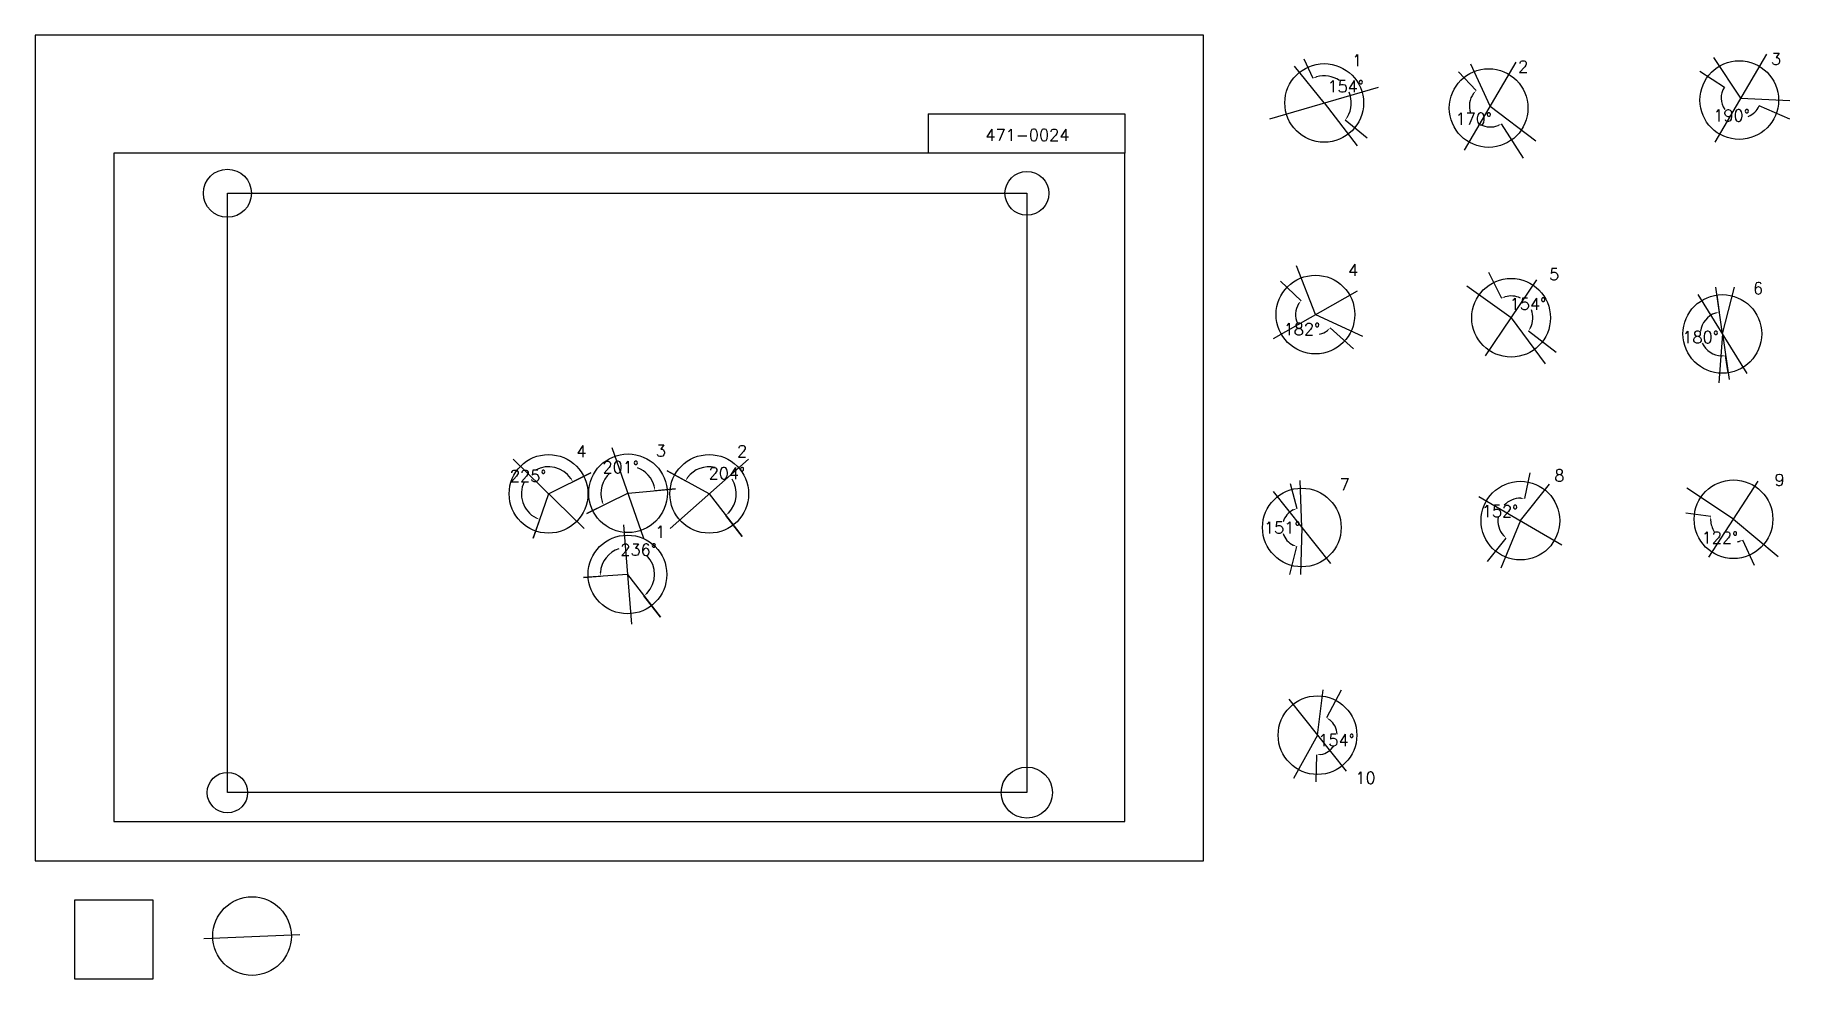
# Model space of a CAD drawing. Extents: x 0 to 2230150, y -150000 to 1050000.
import ezdxf

# ---------------------------------------------------------------- set-up
doc = ezdxf.new("R2010")
doc.units = 0
doc.header["$MEASUREMENT"] = 0
doc.layers.get('0').update_dxf_attribs({"linetype": 'CONTINUOUS'})
doc.layers.get('Defpoints').update_dxf_attribs({"linetype": 'CONTINUOUS'})
for name, color, linetype in [('_0-0_', 7, 'CONTINUOUS'), ('_0-1_V-nasSTD', 7, 'CONTINUOUS'), ('_0-2_番号', 7, 'CONTINUOUS'), ('ADD_LINE', 7, 'CONTINUOUS'), ('文字', 7, 'CONTINUOUS'), ('画像', 7, 'CONTINUOUS')]:
    doc.layers.add(name, color=color, linetype=linetype)
doc.layers.add('位置合わせ用', color=7, linetype='CONTINUOUS', plot=False)
doc.styles.get("Standard").update_dxf_attribs({"font": 'txt', "height": 15000, "bigfont": 'bigfont.shx'})
doc.dimstyles.get("Standard").update_dxf_attribs({"dimtxt": 0.18, "dimasz": 0.18, "dimexe": 0.18, "dimexo": 0.0625, "dimgap": 0.09, "dimtad": 0, "dimtih": 1, "dimtoh": 1, "dimdec": 4, "dimzin": 0, "dimdsep": 46, "dimtxsty": 'Standard', "dimcen": 0.09, "dimadec": 0, "dimazin": 0, "dimtfac": 1, "dimtdec": 4, "dimtofl": 0, "dimtmove": 0, "dimatfit": 3, "dimfxl": 1, "dimtolj": 1, "dimtzin": 0, "dimarcsym": 0})
picture_1 = doc.add_image_def('image1.jpg', size_in_pixel=(800, 600))

# ---------------------------------------------------------------- blocks, each defined once
blk = doc.blocks.new('-000-CCURVE_ORG002')
at = {"layer": '_0-0_', "color": 5, "linetype": 'Continuous'}
for p, q in [((30, -10), (10, -10)), ((10, -10), (10, -30)), ((30, -30), (30, -10)), ((10, -30), (30, -30))]:
    blk.add_line(p, q, dxfattribs=at)
blk = doc.blocks.new('-008-$$ATRU$$11$$背景色$$色$$0_0_0')
at = {"layer": '_0-2_番号'}
blk.add_blockref('-000-CCURVE_ORG002', (0, 0), dxfattribs=at)
blk = doc.blocks.new('*D27')
at = {"layer": 'ADD_LINE', "color": 0, "linetype": 'Continuous', "lineweight": -2}
for p, q in [((1612482, 1019756), (1623866, 995044)), ((1692790, 918934), (1664951, 941812))]:
    blk.add_line(p, q, dxfattribs=at)
for start, end in [(55.935441, 106.423298), (328.898292, 23.176446)]:
    blk.add_arc((1638300, 963714), 34496, start, end, dxfattribs=at)
at = {"layer": 'ADD_LINE', "color": 0}
for points in [[(1628254, 997582), (1628840, 996022), (1623866, 995045)], [(1667157, 946376), (1668518, 945414), (1664951, 941812)]]:
    blk.add_solid(points, dxfattribs=at)
at = {"layer": 'Defpoints', "color": 0}
for p in [(1612482, 1019756), (1638300, 963714), (1672046, 970868), (1692790, 918934)]:
    blk.add_point(p, dxfattribs=at)
at = {"layer": 'ADD_LINE', "color": 0, "linetype": 'Continuous', "insert": (1665608, 984790), "char_height": 15000, "attachment_point": 5}
blk.add_mtext('\\A1;154%%d', dxfattribs=at)
blk = doc.blocks.new('*D28')
at = {"color": 0, "linetype": 'Continuous', "lineweight": -2}
for p, q in [((1809179, 1003391), (1831324, 979396)), ((1891517, 893504), (1863720, 937271))]:
    blk.add_line(p, q, dxfattribs=at)
for start, end in [(143.458517, 199.177328), (242.968088, 291.666013)]:
    blk.add_arc((1849418, 959791), 26678, start, end, dxfattribs=at)
at = {"color": 0}
for points in [[(1828604, 975119), (1827364, 976233), (1831324, 979396)], [(1859646, 934256), (1858888, 935740), (1863721, 937271)]]:
    blk.add_solid(points, dxfattribs=at)
at = {"layer": 'Defpoints', "color": 0}
for p in [(1809179, 1003391), (1849418, 959791), (1823088, 955491), (1891518, 893504)]:
    blk.add_point(p, dxfattribs=at)
at = {"color": 0, "linetype": 'Continuous', "insert": (1828270, 943528), "char_height": 15000, "attachment_point": 5}
blk.add_mtext('\\A1;170%%d', dxfattribs=at)
blk = doc.blocks.new('*D31')
at = {"layer": 'ADD_LINE', "color": 0, "linetype": 'Continuous', "lineweight": -2}
for p, q in [((2115662, 1004203), (2146913, 983688)), ((2230150, 942907), (2190978, 959896))]:
    blk.add_line(p, q, dxfattribs=at)
for start, end in [(146.716384, 215.556167), (291.744567, 336.55299)]:
    blk.add_arc((2167922, 969896), 25131, start, end, dxfattribs=at)
at = {"layer": 'ADD_LINE', "color": 0}
for points in [[(2146913, 983688), (2146913, 983688), (2146913, 983688)], [(2190978, 959896), (2190978, 959896), (2190978, 959896)]]:
    blk.add_solid(points, dxfattribs=at)
at = {"layer": 'Defpoints', "color": 0}
for p in [(2115662, 1004204), (2167922, 969896), (2146156, 957332), (2230150, 942907)]:
    blk.add_point(p, dxfattribs=at)
at = {"layer": 'ADD_LINE', "color": 0, "linetype": 'Continuous', "insert": (2155982, 947782), "char_height": 15000, "attachment_point": 5}
blk.add_mtext('\\A1;190%%d', dxfattribs=at)
blk = doc.blocks.new('*D492')
at = {"color": 0, "linetype": 'Continuous', "lineweight": -2}
for p, q in [((1582560, 737261), (1608834, 712185)), ((1675657, 651191), (1646046, 677753))]:
    blk.add_line(p, q, dxfattribs=at)
for start, end in [(147.654398, 205.986177), (282.024317, 306.788949)]:
    blk.add_arc((1627174, 694681), 25352, start, end, dxfattribs=at)
at = {"color": 0}
for points in [[(1606412, 707733), (1605099, 708759), (1608834, 712185)], [(1642919, 673763), (1641794, 674993), (1646046, 677753)]]:
    blk.add_solid(points, dxfattribs=at)
at = {"layer": 'Defpoints', "color": 0}
for p in [(1582560, 737262), (1627174, 694681), (1602920, 687300), (1675658, 651190)]:
    blk.add_point(p, dxfattribs=at)
at = {"color": 0, "linetype": 'Continuous', "insert": (1609955, 676073), "char_height": 15000, "attachment_point": 5}
blk.add_mtext('\\A1;182%%d', dxfattribs=at)
blk = doc.blocks.new('*D493')
at = {"color": 0, "linetype": 'Continuous', "lineweight": -2}
for p, q in [((1847215, 748386), (1863522, 715452)), ((1933285, 646506), (1897834, 673710))]:
    blk.add_line(p, q, dxfattribs=at)
for start, end in [(64.877904, 105.999917), (332.840982, 21.383423)]:
    blk.add_arc((1875830, 690596), 27737, start, end, dxfattribs=at)
at = {"color": 0}
for points in [[(1867883, 718035), (1868485, 716481), (1863522, 715453)], [(1899804, 678380), (1901213, 677489), (1897835, 673710)]]:
    blk.add_solid(points, dxfattribs=at)
at = {"layer": 'Defpoints', "color": 0}
for p in [(1847214, 748386), (1887525, 715747), (1875830, 690596), (1933286, 646506)]:
    blk.add_point(p, dxfattribs=at)
at = {"color": 0, "linetype": 'Continuous', "insert": (1897257, 708209), "char_height": 15000, "attachment_point": 5}
blk.add_mtext('\\A1;154%%d', dxfattribs=at)
blk = doc.blocks.new('*D494')
at = {"color": 0, "linetype": 'Continuous', "lineweight": -2}
for p, q in [((2097719, 442479), (2129651, 438247)), ((2185031, 375777), (2170441, 407971))]:
    blk.add_line(p, q, dxfattribs=at)
for start, end in [(182.32444, 213.011449), (280.28229, 284.506363)]:
    blk.add_arc((2158450, 434431), 29051, start, end, dxfattribs=at)
at = {"color": 0}
for points in [[(2130255, 433215), (2128590, 433290), (2129651, 438247)], [(2166004, 405520), (2165449, 407092), (2170441, 407970)]]:
    blk.add_solid(points, dxfattribs=at)
at = {"layer": 'Defpoints', "color": 0}
for p in [(2097719, 442479), (2158450, 434431), (2134111, 418569), (2185032, 375776)]:
    blk.add_point(p, dxfattribs=at)
at = {"color": 0, "linetype": 'Continuous', "insert": (2141135, 411104), "char_height": 15000, "attachment_point": 5}
blk.add_mtext('\\A1;122%%d', dxfattribs=at)
blk = doc.blocks.new('*D495')
at = {"color": 0, "linetype": 'Continuous', "lineweight": -2}
for p, q in [((1899485, 493442), (1893065, 460614)), ((1845899, 380648), (1869761, 410403))]:
    blk.add_line(p, q, dxfattribs=at)
for start, end in [(88.997379, 136.834749), (170.916699, 221.208715)]:
    blk.add_arc((1887594, 432640), 28505, start, end, dxfattribs=at)
at = {"color": 0}
for points in [[(1888005, 460311), (1888181, 461969), (1893065, 460615)], [(1865573, 413259), (1866726, 414463), (1869761, 410403)]]:
    blk.add_solid(points, dxfattribs=at)
at = {"layer": 'Defpoints', "color": 0}
for p in [(1899486, 493442), (1869381, 454567), (1887594, 432640), (1845899, 380648)]:
    blk.add_point(p, dxfattribs=at)
at = {"color": 0, "linetype": 'Continuous', "insert": (1861739, 444640), "char_height": 15000, "attachment_point": 5}
blk.add_mtext('\\A1;152%%d', dxfattribs=at)
blk = doc.blocks.new('*D496')
at = {"color": 0, "linetype": 'Continuous', "lineweight": -2}
for p, q in [((1594921, 479957), (1603443, 448007)), ((1594453, 364310), (1603625, 399771))]:
    blk.add_line(p, q, dxfattribs=at)
for start, end in [(116.442259, 162.722612), (197.730428, 243.989803)]:
    blk.add_arc((1609870, 423913), 24936, start, end, dxfattribs=at)
at = {"color": 0}
for points in [[(1599060, 445461), (1598471, 447020), (1603443, 448007)], [(1598646, 400720), (1599223, 402284), (1603625, 399771)]]:
    blk.add_solid(points, dxfattribs=at)
at = {"layer": 'Defpoints', "color": 0}
for p in [(1594921, 479958), (1587247, 434403), (1609870, 423913), (1594453, 364310)]:
    blk.add_point(p, dxfattribs=at)
at = {"color": 0, "linetype": 'Continuous', "insert": (1584933, 423819), "char_height": 15000, "attachment_point": 5}
blk.add_mtext('\\A1;151%%d', dxfattribs=at)
blk = doc.blocks.new('*D497')
at = {"color": 0, "linetype": 'Continuous', "lineweight": -2}
for p, q in [((2137280, 719501), (2140368, 697666)), ((2151611, 620534), (2148379, 642348))]:
    blk.add_line(p, q, dxfattribs=at)
for start, end in [(108.314688, 172.816777), (204.310121, 268.164898)]:
    blk.add_arc((2144282, 669994), 27948, start, end, dxfattribs=at)
at = {"color": 0}
for points in [[(2135690, 695715), (2135310, 697337), (2140368, 697666)], [(2143435, 641228), (2143339, 642892), (2148379, 642348)]]:
    blk.add_solid(points, dxfattribs=at)
at = {"layer": 'Defpoints', "color": 0}
for p in [(2137280, 719501), (2144282, 669994), (2122350, 652671), (2151611, 620534)]:
    blk.add_point(p, dxfattribs=at)
at = {"color": 0, "linetype": 'Continuous', "insert": (2116623, 665988), "char_height": 15000, "attachment_point": 5}
blk.add_mtext('\\A1;180%%d', dxfattribs=at)
blk = doc.blocks.new('*D662')
at = {"color": 0, "linetype": 'Continuous', "lineweight": -2}
for p, q in [((1659684, 217062), (1641346, 182000)), ((1628066, 100544), (1629066, 134978))]:
    blk.add_line(p, q, dxfattribs=at)
for start, end in [(2.755917, 50.881259), (279.845571, 326.395586)]:
    blk.add_arc((1629789, 159904), 24936, start, end, dxfattribs=at)
at = {"color": 0}
for points in [[(1645980, 179947), (1645064, 178555), (1641346, 182001)], [(1633993, 136166), (1634112, 134504), (1629066, 134978)]]:
    blk.add_solid(points, dxfattribs=at)
at = {"layer": 'Defpoints', "color": 0}
for p in [(1659684, 217062), (1629789, 159904), (1648804, 143771), (1628066, 100544)]:
    blk.add_point(p, dxfattribs=at)
at = {"color": 0, "linetype": 'Continuous', "insert": (1653916, 153603), "char_height": 15000, "attachment_point": 5}
blk.add_mtext('\\A1;154%%d', dxfattribs=at)
blk = doc.blocks.new('*D665')
at = {"layer": 'ADD_LINE', "color": 0, "linetype": 'Continuous', "lineweight": -2}
for p, q in [((706260, 493396), (683415, 482045)), ((633071, 410252), (641283, 434083))]:
    blk.add_line(p, q, dxfattribs=at)
for start, end in [(34.732949, 118.671172), (153.733642, 242.67246)]:
    blk.add_arc((652523, 466696), 34496, start, end, dxfattribs=at)
at = {"layer": 'ADD_LINE', "color": 0}
for points in [[(680154, 485926), (681589, 486774), (683415, 482045)], [(636359, 435284), (637015, 436816), (641283, 434083)]]:
    blk.add_solid(points, dxfattribs=at)
at = {"layer": 'Defpoints', "color": 0}
for p in [(706260, 493396), (618106, 469024), (652523, 466696), (633070, 410252)]:
    blk.add_point(p, dxfattribs=at)
at = {"layer": 'ADD_LINE', "color": 0, "linetype": 'Continuous', "insert": (626606, 489462), "char_height": 15000, "attachment_point": 5}
blk.add_mtext('\\A1;225%%d', dxfattribs=at)
blk = doc.blocks.new('*D668')
at = {"layer": 'ADD_LINE', "color": 0, "linetype": 'Continuous', "lineweight": -2}
for p, q in [((813996, 472902), (787880, 470538)), ((700991, 441870), (722505, 452337))]:
    blk.add_line(p, q, dxfattribs=at)
for start, end in [(131.760307, 197.630647), (13.48552, 69.646723)]:
    blk.add_arc((753525, 467427), 34496, start, end, dxfattribs=at)
at = {"layer": 'ADD_LINE', "color": 0}
for points in [[(786247, 475337), (787892, 475607), (787880, 470538)], [(719876, 456670), (721423, 457289), (722505, 452337)]]:
    blk.add_solid(points, dxfattribs=at)
at = {"layer": 'Defpoints', "color": 0}
for p in [(727483, 490050), (813996, 472902), (753525, 467427), (700991, 441870)]:
    blk.add_point(p, dxfattribs=at)
at = {"layer": 'ADD_LINE', "color": 0, "linetype": 'Continuous', "insert": (744273, 500659), "char_height": 15000, "attachment_point": 5}
blk.add_mtext('\\A1;201%%d', dxfattribs=at)
blk = doc.blocks.new('*D671')
at = {"layer": 'ADD_LINE', "color": 0, "linetype": 'Continuous', "lineweight": -2}
for p, q in [((803333, 496004), (826483, 483295)), ((898608, 412312), (877771, 439367))]:
    blk.add_line(p, q, dxfattribs=at)
for start, end in [(77.663689, 142.923537), (315.914786, 32.824489)]:
    blk.add_arc((856722, 466696), 34496, start, end, dxfattribs=at)
at = {"layer": 'ADD_LINE', "color": 0}
for points in [[(828501, 487946), (829900, 487040), (826483, 483296)], [(880946, 443318), (882056, 442075), (877771, 439366)]]:
    blk.add_solid(points, dxfattribs=at)
at = {"layer": 'Defpoints', "color": 0}
for p in [(803333, 496004), (860712, 500960), (856722, 466696), (898608, 412312)]:
    blk.add_point(p, dxfattribs=at)
at = {"layer": 'ADD_LINE', "color": 0, "linetype": 'Continuous', "insert": (879162, 492895), "char_height": 15000, "attachment_point": 5}
blk.add_mtext('\\A1;204%%d', dxfattribs=at)
blk = doc.blocks.new('*D674')
at = {"layer": 'ADD_LINE', "color": 0, "linetype": 'Continuous', "lineweight": -2}
for p, q in [((696892, 360483), (718375, 361923)), ((794678, 309846), (773841, 336901))]:
    blk.add_line(p, q, dxfattribs=at)
for start, end in [(108.271217, 175.522639), (315.914786, 43.956828)]:
    blk.add_arc((752793, 364230), 34496, start, end, dxfattribs=at)
at = {"layer": 'ADD_LINE', "color": 0}
for points in [[(717569, 366928), (719236, 366918), (718374, 361923)], [(777016, 340852), (778126, 339609), (773841, 336900)]]:
    blk.add_solid(points, dxfattribs=at)
at = {"layer": 'Defpoints', "color": 0}
for p in [(743812, 397536), (696892, 360483), (752793, 364230), (794678, 309846)]:
    blk.add_point(p, dxfattribs=at)
at = {"layer": 'ADD_LINE', "color": 0, "linetype": 'Continuous', "insert": (766978, 395674), "char_height": 15000, "attachment_point": 5}
blk.add_mtext('\\A1;236%%d', dxfattribs=at)

msp = doc.modelspace()

# ---------------------------------------------------------------- linework, layer by layer
at = {"layer": '_0-1_V-nasSTD', "color": 7, "linetype": 'Continuous'}
for p, q in [((1485000, 1050000), (0, 1050000)), ((0, 1050000), (0, 0)), ((1485000, 1050000), (0, 1050000)), ((0, 1050000), (0, 0)), ((1485000, 0), (1485000, 1050000)), ((1485000, 0), (1485000, 1050000)), ((1135000, 950000), (1135000, 900000)), ((1135000, 950000), (1385000, 950000)), ((1385000, 950000), (1385000, 900000)), ((1385000, 900000), (100000, 900000)), ((100000, 900000), (100000, 50000)), ((1385000, 50000), (1385000, 900000)), ((100000, 50000), (1385000, 50000)), ((0, 0), (1485000, 0)), ((0, 0), (1485000, 0))]:
    msp.add_line(p, q, dxfattribs=at)
at = {"layer": 'ADD_LINE', "color": 5, "linetype": 'Continuous'}
for p, q in [((1638300.12759, 963713.94411), (1600657, 1010465.5)), ((1849417.68706, 959791.40858), (1824731.61592, 1013095)), ((2167921.53926, 969895.92252), (2133337.061, 1021586.01265)), ((1638300.12759, 963713.94411), (1680185.5, 909330)), ((1849417.68706, 959791.40858), (1907070.5, 915461)), ((2167921.53926, 969895.92252), (2230150.4375, 966693.63309)), ((1627173.85936, 694681.42053), (1603053, 756584)), ((1875829.60478, 690595.69901), (1819695, 730821)), ((2144282.17651, 669993.66595), (2135874.84661, 729434.5)), ((2144282.17651, 669993.66595), (2159881.11393, 729434.5)), ((1627173.85936, 694681.42053), (1686782, 666999.5)), ((1875829.60478, 690595.69901), (1919233, 631868.5)), ((2144282.17651, 669993.66595), (2139973.5, 607862)), ((2144282.17651, 669993.66595), (2152852.5, 612158.5)), ((652522.75, 466695.94411), (706260.5, 493396)), ((856722.25, 466695.94411), (803332.92993, 496003.7719)), ((753524.75, 467427.44411), (813996, 472902.5)), ((1609869.59541, 423912.59025), (1607859.5021, 483624.43754)), ((1887594.19761, 432639.77192), (1924592.5, 479202.5)), ((2158449.59821, 434430.75199), (2099218, 473956.5)), ((652522.75, 466695.94411), (633070.5, 410252)), ((753524.75, 467427.44411), (700991, 441870)), ((856722.25, 466695.94411), (898607.62241, 412312)), ((1609869.59541, 423912.59025), (1608159.50179, 364310.06247)), ((1887594.19761, 432639.77192), (1862762, 372404)), ((2158449.59821, 434430.75199), (2215384.5, 387018.5)), ((752792.75, 364229.94411), (696892, 360483)), ((752792.75, 364229.94411), (794678.12241, 309846)), ((1629789, 159904), (1636845.5, 217647.28885)), ((1629789, 159904), (1599375.79815, 104642.5))]:
    msp.add_line(p, q, dxfattribs=at)
at = {"layer": 'ADD_LINE', "color": 1, "linetype": 'Continuous'}
for p, q in [((1816519.43706, 903878.65858), (1882315.93706, 1015704.15858)), ((2135023.28926, 913983.17252), (2200819.78926, 1025808.67252)), ((1569397.37759, 943664.44411), (1707202.87759, 983763.44411)), ((1843082.10478, 642335.94901), (1908577.10478, 738855.44901)), ((1573690.48436, 664418.92053), (1680657.23436, 724943.92053)), ((2113351.05151, 720119.29095), (2175213.30151, 619868.04095)), ((773653.89042, 409765.35974), (733395.60958, 525089.52849)), ((607438, 510609.94411), (697607.5, 422781.94411)), ((806953.25, 422489.44411), (906491.25, 510902.44411)), ((1573599.84541, 469670.84025), (1646139.34541, 378154.34025)), ((2126994.59821, 386171.00199), (2189904.59821, 482690.50199)), ((1835025.69761, 463233.02192), (1940162.69761, 402046.52192)), ((747815.75, 427465.94411), (757769.75, 300993.94411)), ((1593519.25, 205662.25), (1666058.75, 114145.75)), ((214262.32302, -98799.56876), (336470.78129, -93322.43898))]:
    msp.add_line(p, q, dxfattribs=at)
at = {"layer": 'ADD_LINE', "color": 5, "linetype": 'ByBlock'}
for centre in [(1638300.12759, 963713.94411), (1847299.84098, 957259.81804), (2165803.69318, 967364.33199), (1627173.85936, 694681.42053), (1875829.60478, 690595.69901), (2144282.17651, 669993.66595), (652522.75, 466695.94411), (753524.75, 467427.44411), (856722.25, 466695.94411), (1609869.59541, 423912.59025), (1887594.19761, 432639.77192), (2158449.59821, 434430.75199), (752792.75, 364229.94411), (1629789, 159904), (275704.61091, -95468.83904)]:
    msp.add_circle(centre, 50000, dxfattribs=at)
at = {"layer": '位置合わせ用', "color": 5, "linetype": 'Continuous'}
for centre, radius in [((244424.4, 848880.595), 30579.2687), ((1260424.4, 848880.595), 27848.33235), ((244424.4, 86880.595), 25672.78835), ((1260424.4, 86880.595), 32483.49996)]:
    msp.add_circle(centre, radius, dxfattribs=at)

# ---------------------------------------------------------------- block references
at = {"layer": '_0-0_', "xscale": 5000, "yscale": 5000, "zscale": 5000}
msp.add_blockref('-008-$$ATRU$$11$$背景色$$色$$0_0_0', (0, 0), dxfattribs=at)

# ---------------------------------------------------------------- texts
at = {"layer": '文字', "color": 5, "linetype": 'Continuous'}
for s, p in [('3', (2206162.5, 1012123.5)), ('1', (1673664.84659, 1010338.61449)), ('2', (1884735.5, 1002469.5)), ('4', (1668695.5, 743754)), ('5', (1924216.5, 738393)), ('6', (2183311.5, 720524.5)), ('4', (687887.469, 513320.61449)), ('3', (788889.469, 514052.11449)), ('2', (892086.969, 513320.61449)), ('8', (1930840.69761, 482615.93968)), ('9', (2210625.69761, 476897.98348)), ('7', (1657991.59541, 471180.02727)), ('1', (788157.469, 410854.61449)), ('10', (1677911, 98195.5))]:
    msp.add_text(s, height=15000, dxfattribs=at).set_placement(p)
at = {"layer": '文字', "linetype": 'Continuous'}
msp.add_text('471-0024', height=15000, dxfattribs=at).set_placement((1207698.06436, 915464.91089))

# ---------------------------------------------------------------- dimensions: what is measured, and where the dimension line sits
at = {"color": 5, "linetype": 'Continuous'}
for base, center, p1, p2, picture, middle in [((1823088.23526, 955490.96023), (1849417.68706, 959791.40858), (1809178.77504, 1003391.05715), (1891517.5, 893504), '*D28', (1828269.9978, 943527.67201)), ((1602919.66927, 687300.1765), (1627173.85936, 694681.42053), (1582560, 737261.5), (1675657.5, 651190.5), '*D492', (1609955.37168, 676073.03042)), ((1887525.02456, 715746.55986), (1875829.60478, 690595.69901), (1847214.5, 748386.5), (1933285.5, 646506), '*D493', (1897256.73514, 708208.95339)), ((2122350.14113, 652670.99813), (2144282.17651, 669993.66595), (2137279.85621, 719500.91301), (2151611.40936, 620533.75951), '*D497', (2116622.71578, 665988.26601)), ((1869381.14317, 454567.03326), (1887594.19761, 432639.77192), (1899485.5, 493442.5), (1845899, 380648), '*D495', (1861738.50652, 444639.91276)), ((1587247.09662, 434402.94997), (1609869.59541, 423912.59025), (1594921, 479957.5), (1594452.55209, 364310), '*D496', (1584933.35154, 423818.56891)), ((2134111.47282, 418568.6119), (2158449.59821, 434430.75199), (2097719, 442479), (2185031.5, 375776.5), '*D494', (2141135.0292, 411103.5675)), ((1648803.90553, 143771.4718), (1629789, 159904), (1659684.47103, 217061.94462), (1628066.5, 100544), '*D662', (1653916.18486, 153602.8851))]:
    dim = msp.add_angular_dim_3p(base=base, center=center, p1=p1, p2=p2, dimstyle='Standard', override={"dimasz": 5000, "dimtmove": 2}, dxfattribs=at)
    dim.commit()
    dim.dimension.update_dxf_attribs({"geometry": picture, "text_midpoint": middle})
at = {"layer": 'ADD_LINE', "color": 5, "linetype": 'Continuous'}
for base, center, p1, p2, override, picture, middle in [((1672045.78438, 970867.8893), (1638300.12759, 963713.94411), (1612481.5, 1019756.5), (1692790, 918933.5), {"dimasz": 5000, "dimtmove": 2}, '*D27', (1665608.30751, 984790.2719)), ((2146156.07889, 957332.10205), (2167921.53926, 969895.92252), (2115661.5, 1004203.5), (2230150.5, 942906.93528), {"dimtmove": 2}, '*D31', (2155981.84538, 947781.93238)), ((618105.7822, 469024.16474), (652522.75, 466695.94411), (633070.5, 410252), (706260.5, 493396), {"dimasz": 5000, "dimtmove": 2}, '*D665', (626606.34797, 489461.89214)), ((727482.81776, 490049.69089), (753524.75, 467427.44411), (700991, 441870), (813996, 472902.5), {"dimasz": 5000, "dimtmove": 2}, '*D668', (744272.50144, 500659.11847)), ((860712.20998, 500960.04345), (856722.25, 466695.94411), (803332.92993, 496003.7719), (898607.62241, 412312), {"dimasz": 5000, "dimtmove": 2}, '*D671', (879162.3543, 492894.98995)), ((743811.88199, 397535.98401), (752792.75, 364229.94411), (696892, 360483), (794678.12241, 309846), {"dimasz": 5000, "dimtmove": 2}, '*D674', (766977.92728, 395674.00602))]:
    dim = msp.add_angular_dim_3p(base=base, center=center, p1=p1, p2=p2, dimstyle='Standard', override=override, dxfattribs=at)
    dim.commit()
    dim.dimension.update_dxf_attribs({"geometry": picture, "text_midpoint": middle})

# ---------------------------------------------------------------- pictures from other files: only their frames are drawn
at = {"layer": '画像', "color": 5, "linetype": 'Continuous'}
image = msp.add_image(picture_1, insert=(244424.4, 86880.595), size_in_units=(1016000, 762000), dxfattribs=at)
image.dxf.flags = 7

doc.saveas('drawing.dxf')
